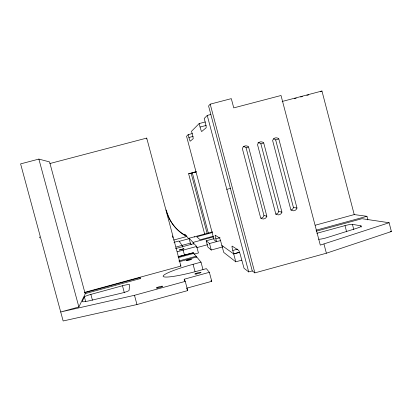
<?xml version="1.0" encoding="UTF-8"?>
<svg xmlns="http://www.w3.org/2000/svg" width="412" height="412" viewBox="0 0 412 412"><rect width="100%" height="100%" fill="white"/><g stroke="black" fill="none" stroke-linecap="round" stroke-linejoin="round"><path stroke-width="0.62" d="M146.548 139.009L146.724 138.087L49.924 163.518M84.414 296.887L82.256 301.388A11.103 1.298 -15.9 0 0 89.378 300.76L121.751 293.102A5.892 0.706 -15.7 0 0 129.09 290.383L129.569 284.687A7.524 0.855 -15.6 0 0 122.467 285.753L90.867 294.389A6.34 0.711 -15.9 0 0 84.414 296.887L85.686 301.605M185.261 281.375L134.487 295.296L60.708 311.982L78.872 306.971L85.222 293.88L49.569 161.926L38.872 159.094L20.6 163.883L63.144 320.979L136.969 304.545L187.723 290.589L185.261 281.375L184.195 279.218L209.368 272.317L211.763 281.314L186.6 288.23M389.113 222.738L320.289 245.104L281.02 95.496L233.753 107.887L231.307 98.638L210.202 104.154L208.58 105.977L252.262 270.931L254.874 272.883L326.381 253.215L391.4 231.534L389.113 222.738L361.963 218.695L316.349 231.158M192.368 133.54L188.16 134.652L186.554 136.269L214.08 239.861L216.588 241.659L215.837 238.831A4.074 0.304 74.7 0 1 215.182 235.175L219.503 237.961A4.305 0.34 74.7 0 1 221.038 242.4L221.841 245.418L233.707 253.916L235.772 261.816L241.834 260.152M205.279 121.962L199.14 123.579L191.528 131.253L192.332 134.291A4.316 0.345 75.3 0 1 193.156 138.731L190.22 141.208A4.089 0.309 75.3 0 1 188.917 137.495L188.16 134.652M210.831 114.469L207.236 115.412L204.213 118.46L205.207 122.22A5.335 0.525 75.5 0 1 206.134 127.777L201.715 131.51A4.99 0.458 75.4 0 1 200.062 127.045L199.14 123.579M320.464 91.788L321.957 91.021L354.227 214.585L366.948 216.305L367.885 219.884M243.198 146.698A3.62 3.595 80.9 0 1 246.088 147.8L248.56 146.94L266.832 216.187A3.693 3.662 -78.8 0 1 260.642 217.866L242.349 148.588A3.703 3.677 81 0 1 248.56 146.94M258.015 142.768A3.615 3.59 81.7 0 1 260.894 143.87L263.706 142.923L281.926 212.098A3.687 3.656 -80.7 0 1 275.746 213.771L257.505 144.566A3.698 3.667 81.8 0 1 263.706 142.923M273.429 138.854A3.615 3.579 82.3 0 1 275.669 139.946L278.811 138.911L296.98 208.019A3.687 3.646 -82.2 0 1 290.815 209.687L272.626 140.554A3.698 3.662 82.4 0 1 278.811 138.911M204.63 233.959L188.624 173.766L196.39 171.696M239.753 252.262L233.707 253.916L232.795 250.47A4.975 0.453 74.6 0 1 232.1 246.088L238.605 250.28A5.32 0.52 74.5 0 1 240.623 255.847L244.038 268.269L248.694 271.91L252.262 270.931M178.818 260.971L196.158 256.243L196.447 257.315M179.38 261.697L196.751 256.959L201.01 262.145L202.962 269.479M315.278 225.21L354.227 214.585M232.795 250.47L237.678 249.142M84.846 292.309L180.894 266.085L146.724 138.087M84.455 292.788L140.003 277.621L140.327 278.831M316.045 230.205L366.948 216.305M85.382 293.581L140.028 278.656L140.003 277.621M209.368 272.317L206.355 268.65L197.75 271.003A33.321 3.842 -15 0 1 163.224 276.457A33.321 3.842 -15 0 1 193.073 264.308L201.01 262.145M233.671 253.89L239.125 252.396M316.895 233.29L344.998 225.611A6.242 0.69 -13.8 0 1 352.409 224.313L360.881 225.853L361.195 227.053M173.668 240.052L186.688 236.524A40.18 40.016 -69.9 0 1 167.287 213.169L166.113 209.95L166.433 211.114M173.972 242.354L178.932 241.01L182.15 245.372L182.614 247.123M212.633 231.874L188.423 238.419L184.931 234.232L183.685 234.572M179.297 241.329L189.232 238.636M212.18 232.61L196.751 236.792L200.175 239.784L213.138 236.261M175.991 247.046L190.416 243.09M191.317 244.579L190.493 243.662L189.057 238.265L193.063 242.411L213.359 236.9M175.445 248.621L193.964 243.595L196.699 246.438L198.435 252.958L194.129 254.132M222.877 246.85L211.238 250.017L207.828 247.015L206.175 240.804L214.209 238.62M215.837 238.831L220.023 237.693M177.222 251.804A27.13 2.544 -15 0 1 183.16 250.12L196.699 246.438M206.175 240.804L209.507 243.507L220.739 240.531M196.478 247.72L207.658 244.682M178.437 256.8L193.295 252.752L177.999 256.655M178.355 257.613L193.825 253.401L196.158 256.243M226.821 189.345L230.401 188.387M191.503 173.097L196.014 171.897L193.851 172.386M282.138 101.481L321.957 91.021M294.4 98.633L296.259 98.144M300.606 97.005L302.465 96.516M306.811 95.373L308.67 94.884M200.062 127.045L206.201 125.433M188.917 137.495L193.125 136.387M191.312 173.148L188.624 173.766M191.127 173.195L207.112 233.316M290.898 210.115A3.605 3.569 -82.2 0 0 293.437 207.509L296.98 208.019M390.154 231.307L391.4 231.534M275.54 214.219A3.605 3.574 -80.7 0 0 278.713 211.5L281.926 212.098M260.781 218.221A3.61 3.584 -78.8 0 0 263.958 215.497L266.832 216.187M235.772 261.816L223.721 252.396L221.877 245.444M194.485 236.776L194.819 237.121M166.397 211.011L166.819 211.505M186.688 236.524L185.997 235.695A39.64 39.485 -69.8 0 1 167.03 213.184M210.985 280.304L211.763 281.314M39.392 236.957L39.923 237.858M180.338 265.04L180.894 266.085M186.827 288.704L187.723 290.589M90.867 294.389L92.442 300.235M38.872 159.094L78.872 306.971M134.487 295.296L136.969 304.545M122.467 285.753L124.352 292.757M193.063 242.411L193.527 244.156M193.218 252.659L193.527 253.823M193.073 264.308L195.03 271.647M183.16 250.12L184.586 255.455M184.195 279.218L184.679 281.02M172.427 235.937L172.927 237.801M210.202 104.154L254.874 272.883M207.236 115.412L248.694 271.91M192.311 172.886L208.477 233.707M209.507 243.507L211.238 250.017M275.669 139.946L293.437 207.509M260.894 143.87L278.713 211.5M246.088 147.8L263.958 215.497M352.409 224.313L353.769 229.52M344.998 225.611L346.616 231.802M323.987 244.089L326.381 253.215M318.661 239.202A5.83 0.69 -13.9 0 0 326.963 237.631L356.205 228.433A10.939 1.251 -13.7 0 0 360.881 225.853M183.876 248.74L179.405 249.981L183.876 248.74M196.112 274.011A3.198 0.391 -15 0 0 201.035 272.435A3.198 0.391 -15 0 0 196.761 273.141A3.198 0.391 -15 0 0 196.112 274.011M187.305 260.595A2.714 0.283 -15 0 0 191.503 259.287A2.714 0.283 -15 0 0 187.908 259.931A2.714 0.283 -15 0 0 187.305 260.595M157.425 288.014A3.317 0.422 -15.4 0 0 162.622 286.35A3.317 0.422 -15.4 0 0 158.357 287.02A3.317 0.422 -15.4 0 0 157.425 288.014"/></g></svg>
